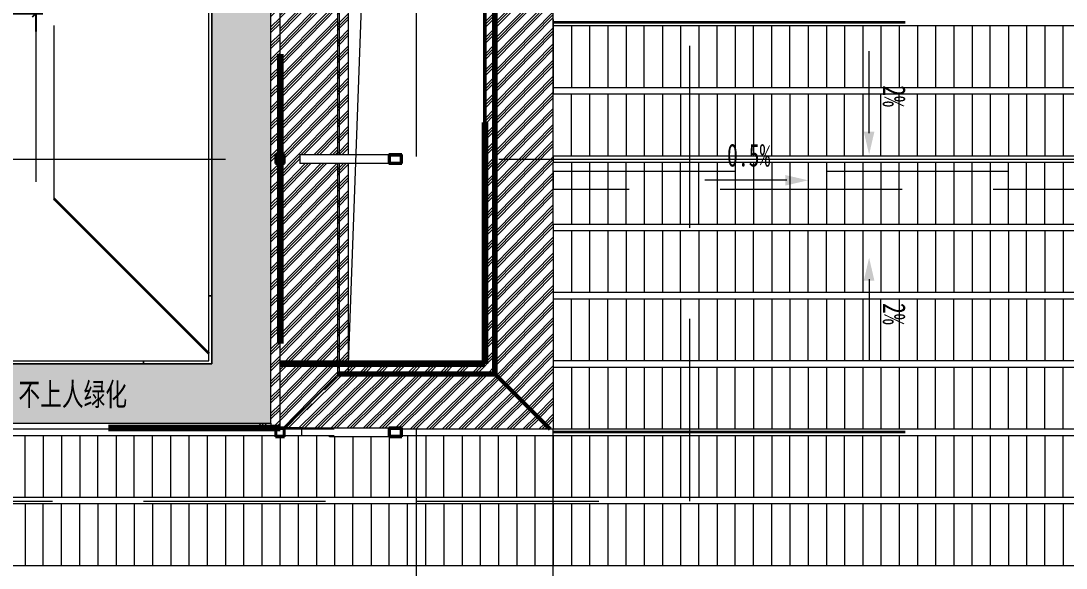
# Model space of a CAD drawing. Header units: millimetres. Extents: x 124696 to 347024, y 412631 to 564609.
# Drawn here: x 212904 to 230122, y 465366 to 474377 of the extents above; entities that cross this region are included whole.
import ezdxf

# ---------------------------------------------------------------- set-up
doc = ezdxf.new("R2010")
doc.units = ezdxf.units.MM
doc.header["$LTSCALE"] = 1500
doc.header["$MEASUREMENT"] = 0
for name, pattern in [('二层平面图$0$Aligning Line', [6.35, 3.175, -3.175]), ('二层平面图$0$IMPORT-216002', [3, 2, -1]), ('二层平面图$0$虚线_6_3 mm', [9, 6, -3]), ('二层平面图$0$轴网线_12_3_3_3 mm', [21, 12, -3, 3, -3])]:
    doc.linetypes.add(name, pattern=pattern)
doc.layers.add('0-建筑底图', color=7, linetype='Continuous')
for name, color, linetype, lineweight in [('二层平面图$0$0-1', 7, 'Continuous', 5), ('二层平面图$0$A-FLOR-HRAL', 71, 'Continuous', 9), ('二层平面图$0$A-LINE', 7, 'Continuous', 9), ('二层平面图$0$A-LINE-1', 7, '二层平面图$0$IMPORT-216002', 9), ('二层平面图$0$A-LINE-4', 7, '二层平面图$0$Aligning Line', 100), ('二层平面图$0$A-LINE-6', 7, '二层平面图$0$虚线_6_3 mm', 35), ('二层平面图$0$A-NORM-MODEL-1', 9, 'Continuous', 9), ('二层平面图$0$A-ROOF', 241, 'Continuous', 9), ('二层平面图$0$A-ROOF-3', 50, 'Continuous', 50), ('二层平面图$0$A-ROOF-GRID-1', 9, 'Continuous', 9), ('二层平面图$0$ANNO-DIMS', 3, 'Continuous', 15), ('二层平面图$0$ANNO-DOTE-1', 10, '二层平面图$0$轴网线_12_3_3_3 mm', 15), ('二层平面图$0$ANNO-TEXT', 7, 'Continuous', 15), ('二层平面图$0$ANNO-TEXT-2', 210, 'Continuous', 15), ('二层平面图$0$FLOR', 91, 'Continuous', 9), ('二层平面图$0$FLOR-PATT', 99, 'Continuous', 9), ('二层平面图$0$S-BEAM', 4, 'Continuous', 9), ('二层平面图$0$S-BEAM-1', 7, 'Continuous', 9), ('二层平面图$0$S-BEAM-2', 130, 'Continuous', 35), ('二层平面图$0$S-COLU-1', 250, 'Continuous', 5), ('二层平面图$0$S-COLU-2', 130, 'Continuous', 35)]:
    doc.layers.add(name, color=color, linetype=linetype, lineweight=lineweight)
doc.styles.add('二层平面图$0$黑体', font='simhei.ttf', dxfattribs={"width": 0.7, "height": 375})
doc.styles.add('二层平面图$0$黑体_5', font='simhei.ttf', dxfattribs={"width": 0.7, "height": 330})
doc.styles.add('二层平面图$0$黑体_B', font='', dxfattribs={"width": 0.7, "height": 375})
doc.styles.get('二层平面图$0$黑体_B').set_extended_font_data('SimHei', bold=True)
doc.dimstyles.new('二层平面图$0$直线_2_2mm_黑体_引线_文字在上', dxfattribs={"dimscale": 304.8, "dimtxt": 412.811453, "dimasz": 0.393701, "dimexe": 0.984252, "dimexo": 0.0625, "dimgap": 0.147638, "dimtad": 1, "dimdec": 0, "dimzin": 0, "dimdsep": 46, "dimtxsty": '二层平面图$0$黑体_5', "dimblk1": '二层平面图$0$_Oblique', "dimblk2": '二层平面图$0$_Oblique', "dimsah": 1, "dimcen": 0.09, "dimazin": 0, "dimtfac": 1, "dimtdec": 4, "dimtix": 1, "dimtmove": 0, "dimatfit": 3, "dimfxl": 3.937008, "dimfxlon": 1, "dimtvp": 1, "dimtolj": 1, "dimtzin": 0, "dimarcsym": 2})
pattern_1 = [(45, (0, 0), (-132.5825, 132.5825), []), (45, (46.88, 0), (0, 265.16504), []), (45, (-46.88, 0), (0, 265.16504), [])]
pattern_2 = [(90, (0, 0), (-159.099, 159.099), [42.187, -276.011]), (45, (0, 0), (-159.099, 159.099), [42.188, -182.813]), (135, (0, 0), (-159.099, -159.099), [42.188, -182.813])]

# ---------------------------------------------------------------- blocks, each defined once
blk = doc.blocks.new('二层平面图$0$屋顶檐口1 - 屋顶檐口1-2761451-104-2F')
at = {"layer": '二层平面图$0$A-ROOF-GRID-1'}
h = blk.add_hatch(dxfattribs=at)
h.set_pattern_fill('FP_48', color=256, style=0, pattern_type=2)
h.set_pattern_definition([(45.483, (2558.85, 0), (-130.36585, 132.58287), []), (45.483, (2604.94, 0), (-0.00014, 265.16527), []), (45.483, (2512.76, 0), (-0.00014, 265.16527), [])])
h.paths.add_polyline_path([(76500, 11300), (76500, 26950), (76450, 26950), (75555, 26055), (75555, 12195), (76450, 11300)])
h = blk.add_hatch(dxfattribs=at)
h.set_pattern_fill('FP_46', color=256, style=0, pattern_type=2)
h.set_pattern_definition(pattern_1)
h.paths.add_polyline_path([(74852, 12195), (75555, 12195), (75555, 26055), (73125, 26055), (73125, 26025), (75525, 26025), (75525, 12225), (73125, 12225), (73125, 12195)])
h.paths.add_polyline_path([(72945, 12195), (72975, 12195), (72975, 12225), (72945, 12225), (72945, 12203)])
h.paths.add_polyline_path([(72975, 26025), (72975, 26055), (72945, 26055), (72945, 26025)])
h = blk.add_hatch(dxfattribs=at)
h.set_pattern_fill('FP_47', color=256, style=0, pattern_type=2)
h.set_pattern_definition(pattern_1)
h.paths.add_polyline_path([(74852, 12225), (75525, 12225), (75525, 26025), (72945, 26025), (72945, 25875), (75375, 25875), (75375, 12375), (72945, 12375), (72945, 12225)])
h = blk.add_hatch(dxfattribs=at)
h.set_pattern_fill('FP_45', color=256, style=0, pattern_type=2)
h.set_pattern_definition([(44.517, (0, 350.63), (-132.58287, 130.36585), []), (44.517, (46.88, 350.63), (0.00024, 260.73226), []), (44.517, (-46.88, 350.63), (0.00024, 260.73226), [])])
h.paths.add_polyline_path([(72162, 11300), (72360, 11300), (72355, 11325), (74006, 11325), (74006, 11300), (76450, 11300), (75555, 12195), (72945, 12195), (72223, 11370)])
at = {"layer": '二层平面图$0$A-ROOF-3'}
for p, q in [((75525, 12225), (75525, 26025)), ((75555, 26055), (75555, 12195)), ((75375, 12375), (75375, 25875)), ((72945, 12375), (75375, 12375)), ((75525, 12225), (72945, 12225)), ((75555, 12195), (72945, 12195)), ((76450, 11300), (75555, 12195))]:
    blk.add_line(p, q, dxfattribs=at)
blk = doc.blocks.new('二层平面图$0$SHS-Roof-center_rvt-1-104-2F')
at = {"layer": '二层平面图$0$A-NORM-MODEL-1'}
for p, q in [((76500, 18050), (76500, 17950)), ((76500, 17950), (76500, 16925)), ((76500, 17950), (95800, 17950)), ((76800, 17950), (76800, 16925)), ((77100, 17950), (77100, 16925)), ((77400, 17950), (77400, 16925)), ((77700, 17950), (77700, 16925)), ((78000, 16925), (78000, 17950)), ((78300, 17950), (78300, 16925)), ((78600, 17950), (78600, 16925)), ((78900, 17950), (78900, 16925)), ((79200, 16925), (79200, 17950)), ((79500, 17950), (79500, 16925)), ((79800, 16925), (79800, 17950)), ((80100, 16925), (80100, 17950)), ((80400, 16925), (80400, 17950)), ((80700, 17950), (80700, 16925)), ((81000, 17950), (81000, 16925)), ((81300, 17950), (81300, 16925)), ((81600, 17950), (81600, 16925)), ((81900, 17950), (81900, 16925)), ((82200, 17950), (82200, 16925)), ((82500, 17950), (82500, 16925)), ((82800, 17950), (82800, 16925)), ((83100, 17950), (83100, 16925)), ((83400, 17950), (83400, 16925)), ((83700, 16925), (83700, 17950)), ((84000, 17950), (84000, 16925)), ((84300, 17950), (84300, 16925)), ((84600, 17950), (84600, 16925)), ((84900, 16925), (84900, 17950)), ((76500, 16925), (76500, 16825)), ((95800, 16925), (76500, 16925)), ((76500, 15800), (76500, 16825)), ((76500, 16825), (95800, 16825)), ((76800, 15800), (76800, 16825)), ((77100, 16825), (77100, 15800)), ((77400, 16825), (77400, 15800)), ((77700, 16825), (77700, 15800)), ((78000, 16825), (78000, 15800)), ((78300, 16825), (78300, 15800)), ((78600, 16825), (78600, 15800)), ((78900, 16825), (78900, 15800)), ((79200, 16825), (79200, 15800)), ((79500, 16825), (79500, 15800)), ((79800, 16825), (79800, 15800)), ((80100, 15800), (80100, 16825)), ((80400, 16825), (80400, 15800)), ((80700, 16825), (80700, 15800)), ((81000, 16825), (81000, 15800)), ((81300, 15800), (81300, 16825)), ((81600, 16825), (81600, 15800)), ((81900, 15800), (81900, 16825)), ((82200, 15800), (82200, 16825)), ((82500, 15800), (82500, 16825)), ((82800, 16825), (82800, 15800)), ((83100, 16825), (83100, 15800)), ((83400, 16825), (83400, 15800)), ((83700, 16825), (83700, 15800)), ((84000, 16825), (84000, 15800)), ((84300, 16825), (84300, 15800)), ((84600, 16825), (84600, 15800)), ((84900, 16825), (84900, 15800)), ((76500, 15800), (76500, 15700)), ((95800, 15800), (76500, 15800)), ((76500, 14675), (76500, 15700)), ((76500, 15700), (95800, 15700)), ((76800, 15700), (76800, 14675)), ((77100, 15700), (77100, 14675)), ((77400, 15700), (77400, 14675)), ((77700, 14675), (77700, 15700)), ((78000, 15700), (78000, 14675)), ((78300, 14675), (78300, 15700)), ((78600, 14675), (78600, 15700)), ((78900, 14675), (78900, 15700)), ((79200, 15700), (79200, 14675)), ((79500, 15700), (79500, 14675)), ((79800, 15700), (79800, 14675)), ((80100, 15700), (80100, 14675)), ((80400, 15700), (80400, 14675)), ((80700, 15700), (80700, 14675)), ((81000, 15700), (81000, 14675)), ((81300, 15700), (81300, 14675)), ((81600, 15700), (81600, 14675)), ((81900, 15700), (81900, 14675)), ((82200, 14675), (82200, 15700)), ((82500, 15700), (82500, 14675)), ((82800, 15700), (82800, 14675)), ((83100, 15700), (83100, 14675)), ((83400, 14675), (83400, 15700)), ((83700, 15700), (83700, 14675)), ((84000, 14675), (84000, 15700)), ((84300, 14675), (84300, 15700)), ((84600, 14675), (84600, 15700)), ((84900, 15700), (84900, 14675)), ((76500, 14675), (76500, 14575)), ((95800, 14675), (76500, 14675)), ((76500, 14575), (76500, 13550)), ((76500, 14575), (95800, 14575)), ((76800, 14575), (76800, 13550)), ((77100, 14575), (77100, 13550)), ((77400, 14575), (77400, 13550)), ((77700, 14575), (77700, 13550)), ((78000, 14575), (78000, 13550)), ((78300, 14575), (78300, 13550)), ((78600, 13550), (78600, 14575)), ((78900, 14575), (78900, 13550)), ((79200, 14575), (79200, 13550)), ((79500, 14575), (79500, 13550)), ((79800, 13550), (79800, 14575)), ((80100, 14575), (80100, 13550)), ((80400, 13550), (80400, 14575)), ((80700, 13550), (80700, 14575)), ((81000, 13550), (81000, 14575)), ((81300, 14575), (81300, 13550)), ((81600, 14575), (81600, 13550)), ((81900, 14575), (81900, 13550)), ((82200, 14575), (82200, 13550)), ((82500, 14575), (82500, 13550)), ((82800, 14575), (82800, 13550)), ((83100, 14575), (83100, 13550)), ((83400, 14575), (83400, 13550)), ((83700, 14575), (83700, 13550)), ((84000, 14575), (84000, 13550)), ((84300, 13550), (84300, 14575)), ((84600, 14575), (84600, 13550)), ((84900, 14575), (84900, 13550)), ((76500, 13550), (76500, 13450)), ((95800, 13550), (76500, 13550)), ((76500, 13450), (76500, 12425)), ((76500, 13450), (95800, 13450)), ((76800, 12425), (76800, 13450)), ((77100, 12425), (77100, 13450)), ((77400, 12425), (77400, 13450)), ((77700, 13450), (77700, 12425)), ((78000, 13450), (78000, 12425)), ((78300, 13450), (78300, 12425)), ((78600, 13450), (78600, 12425)), ((78900, 13450), (78900, 12425)), ((79200, 13450), (79200, 12425)), ((79500, 13450), (79500, 12425)), ((79800, 13450), (79800, 12425)), ((80100, 13450), (80100, 12425)), ((80400, 13450), (80400, 12425)), ((80700, 12425), (80700, 13450)), ((81000, 13450), (81000, 12425)), ((81300, 13450), (81300, 12425)), ((81600, 13450), (81600, 12425)), ((81900, 12425), (81900, 13450)), ((82200, 13450), (82200, 12425)), ((82500, 12425), (82500, 13450)), ((82800, 12425), (82800, 13450)), ((83100, 12425), (83100, 13450)), ((83400, 13450), (83400, 12425)), ((83700, 13450), (83700, 12425)), ((84000, 13450), (84000, 12425)), ((84300, 13450), (84300, 12425)), ((84600, 13450), (84600, 12425)), ((84900, 13450), (84900, 12425)), ((76500, 12425), (76500, 12325)), ((95800, 12425), (76500, 12425)), ((76500, 12325), (76500, 11300)), ((76500, 12325), (95800, 12325)), ((76800, 12325), (76800, 11300)), ((77100, 11300), (77100, 12325)), ((77400, 12325), (77400, 11300)), ((77700, 12325), (77700, 11300)), ((78000, 12325), (78000, 11300)), ((78300, 11300), (78300, 12325)), ((78600, 12325), (78600, 11300)), ((78900, 11300), (78900, 12325)), ((79200, 11300), (79200, 12325)), ((79500, 11300), (79500, 12325)), ((79800, 12325), (79800, 11300)), ((80100, 12325), (80100, 11300)), ((80400, 12325), (80400, 11300)), ((80700, 12325), (80700, 11300)), ((81000, 12325), (81000, 11300)), ((81300, 12325), (81300, 11300)), ((81600, 12325), (81600, 11300)), ((81900, 12325), (81900, 11300)), ((82200, 12325), (82200, 11300)), ((82500, 12325), (82500, 11300)), ((82800, 11300), (82800, 12325)), ((83100, 12325), (83100, 11300)), ((83400, 12325), (83400, 11300)), ((83700, 12325), (83700, 11300)), ((84000, 11300), (84000, 12325)), ((84300, 12325), (84300, 11300)), ((84600, 11300), (84600, 12325)), ((84900, 11300), (84900, 12325)), ((71925, 11300), (67575, 11300)), ((67575, 11200), (71925, 11200)), ((67800, 10175), (67800, 11200)), ((68100, 11200), (68100, 10175)), ((68400, 11200), (68400, 10175)), ((68700, 11200), (68700, 10175)), ((69000, 10175), (69000, 11200)), ((69300, 11200), (69300, 10175)), ((69600, 10175), (69600, 11200)), ((69900, 10175), (69900, 11200)), ((70200, 10175), (70200, 11200)), ((70500, 11200), (70500, 10175)), ((70800, 11200), (70800, 10175)), ((71100, 11200), (71100, 10175)), ((71400, 11200), (71400, 10175)), ((71700, 11200), (71700, 10175)), ((72065, 11300), (71935, 11300)), ((71935, 11200), (72065, 11200)), ((72000, 11200), (72000, 11185)), ((72894, 11300), (72075, 11300)), ((72075, 11200), (72894, 11200)), ((72300, 11200), (72300, 10175)), ((72600, 11200), (72600, 10175)), ((95800, 11300), (74006, 11300)), ((74006, 11200), (95800, 11200)), ((74100, 11200), (74100, 10175)), ((74400, 11200), (74400, 10175)), ((74700, 10175), (74700, 11200)), ((75000, 11200), (75000, 10175)), ((75300, 10175), (75300, 11200)), ((75600, 10175), (75600, 11200)), ((75900, 10175), (75900, 11200)), ((76200, 11200), (76200, 10175)), ((76500, 11200), (76500, 10175)), ((76800, 11200), (76800, 10175)), ((77100, 11200), (77100, 10175)), ((77400, 11200), (77400, 10175)), ((77700, 11200), (77700, 10175)), ((78000, 11200), (78000, 10175)), ((78300, 11200), (78300, 10175)), ((78600, 11200), (78600, 10175)), ((78900, 11200), (78900, 10175)), ((79200, 10175), (79200, 11200)), ((79500, 11200), (79500, 10175)), ((79800, 11200), (79800, 10175)), ((80100, 11200), (80100, 10175)), ((80400, 10175), (80400, 11200)), ((80700, 11200), (80700, 10175)), ((81000, 10175), (81000, 11200)), ((81300, 10175), (81300, 11200)), ((81600, 10175), (81600, 11200)), ((81900, 11200), (81900, 10175)), ((82200, 11200), (82200, 10175)), ((82500, 11200), (82500, 10175)), ((82800, 11200), (82800, 10175)), ((83100, 11200), (83100, 10175)), ((83400, 11200), (83400, 10175)), ((83700, 11200), (83700, 10175)), ((84000, 11200), (84000, 10175)), ((84300, 11200), (84300, 10175)), ((84600, 11200), (84600, 10175)), ((84900, 10175), (84900, 11200)), ((72000, 11175), (72000, 10175)), ((72900, 11175), (72900, 10175)), ((73200, 11175), (73200, 10175)), ((73500, 10175), (73500, 11175)), ((73800, 11175), (73800, 10175)), ((95800, 10175), (63000, 10175)), ((63000, 10075), (95800, 10075)), ((67800, 10075), (67800, 9050)), ((68100, 9050), (68100, 10075)), ((68400, 9050), (68400, 10075)), ((68700, 9050), (68700, 10075)), ((69000, 10075), (69000, 9050)), ((69300, 10075), (69300, 9050)), ((69600, 10075), (69600, 9050)), ((69900, 10075), (69900, 9050)), ((70200, 10075), (70200, 9050)), ((70500, 10075), (70500, 9050)), ((70800, 10075), (70800, 9050)), ((71100, 10075), (71100, 9050)), ((71400, 10075), (71400, 9050)), ((71700, 10075), (71700, 9050)), ((72000, 9050), (72000, 10075)), ((72300, 10075), (72300, 9050)), ((72600, 10075), (72600, 9050)), ((72900, 10075), (72900, 9050)), ((73200, 9050), (73200, 10075)), ((73500, 10075), (73500, 9050)), ((73800, 9050), (73800, 10075)), ((74100, 9050), (74100, 10075)), ((74400, 9050), (74400, 10075)), ((74700, 10075), (74700, 9050)), ((75000, 10075), (75000, 9050)), ((75300, 10075), (75300, 9050)), ((75600, 10075), (75600, 9050)), ((75900, 10075), (75900, 9050)), ((76200, 10075), (76200, 9050)), ((76500, 10075), (76500, 9050)), ((76800, 10075), (76800, 9050)), ((77100, 10075), (77100, 9050)), ((77400, 10075), (77400, 9050)), ((77700, 9050), (77700, 10075)), ((78000, 10075), (78000, 9050)), ((78300, 10075), (78300, 9050)), ((78600, 10075), (78600, 9050)), ((78900, 9050), (78900, 10075)), ((79200, 10075), (79200, 9050)), ((79500, 9050), (79500, 10075)), ((79800, 9050), (79800, 10075)), ((80100, 9050), (80100, 10075)), ((80400, 10075), (80400, 9050)), ((80700, 10075), (80700, 9050)), ((81000, 10075), (81000, 9050)), ((81300, 10075), (81300, 9050)), ((81600, 10075), (81600, 9050)), ((81900, 10075), (81900, 9050)), ((82200, 10075), (82200, 9050)), ((82500, 10075), (82500, 9050)), ((82800, 10075), (82800, 9050)), ((83100, 10075), (83100, 9050)), ((83400, 9050), (83400, 10075)), ((83700, 10075), (83700, 9050)), ((84000, 10075), (84000, 9050)), ((84300, 10075), (84300, 9050)), ((84600, 9050), (84600, 10075)), ((84900, 10075), (84900, 9050)), ((95800, 9050), (63000, 9050))]:
    blk.add_line(p, q, dxfattribs=at)
at = {"layer": '二层平面图$0$A-ROOF'}
blk.add_blockref('二层平面图$0$屋顶檐口1 - 屋顶檐口1-2761451-104-2F', (0, 0), dxfattribs=at)
blk = doc.blocks.new('二层平面图$0$S-梁-钢-箱形1 - _-150x150x10x10-V93-104-2F')
at = {"layer": '二层平面图$0$S-BEAM-1'}
h = blk.add_hatch(color=256, dxfattribs=at)
h.paths.add_polyline_path([(73794, 20175), (74006, 20175), (74006, 20325), (73794, 20325)])
h.paths.add_polyline_path([(73808, 20185), (73808, 20315), (73992, 20315), (73992, 20185)])
for p, q in [((72325, 20325), (73794, 20325)), ((73794, 20175), (72325, 20175))]:
    blk.add_line(p, q, dxfattribs=at)
at = {"layer": '二层平面图$0$S-BEAM-2'}
for p, q in [((74006, 20325), (73794, 20325)), ((73794, 20325), (73794, 20175)), ((74006, 20175), (74006, 20325)), ((73794, 20175), (74006, 20175)), ((73808, 20185), (73808, 20315)), ((73808, 20315), (73992, 20315)), ((73992, 20185), (73808, 20185)), ((73992, 20315), (73992, 20185))]:
    blk.add_line(p, q, dxfattribs=at)
blk = doc.blocks.new('二层平面图$0$S-梁-钢-箱形1 - _-150x150x10x10-V91-104-2F')
at = {"layer": '二层平面图$0$S-BEAM-1'}
h = blk.add_hatch(color=256, dxfattribs=at)
h.paths.add_polyline_path([(74006, 31425), (74006, 31575), (73794, 31575), (73794, 31425)])
h.paths.add_polyline_path([(73808, 31435), (73808, 31565), (73992, 31565), (73992, 31435)])
for p, q in [((72355, 31575), (73794, 31575)), ((73794, 31425), (72813, 31425))]:
    blk.add_line(p, q, dxfattribs=at)
at = {"layer": '二层平面图$0$S-BEAM-2'}
for p, q in [((74006, 31575), (73794, 31575)), ((73794, 31575), (73794, 31425)), ((73808, 31435), (73808, 31565)), ((73808, 31565), (73992, 31565)), ((73992, 31565), (73992, 31435)), ((74006, 31425), (74006, 31575)), ((73794, 31425), (74006, 31425)), ((73992, 31435), (73808, 31435))]:
    blk.add_line(p, q, dxfattribs=at)
blk = doc.blocks.new('二层平面图$0$SHS-Structure-Center_rvt-1-104-2F')
at = {"layer": '二层平面图$0$S-COLU-1'}
h = blk.add_hatch(color=256, dxfattribs=at)
h.paths.add_polyline_path([(72075, 15675), (72075, 15825), (71925, 15825), (71925, 15675)])
h.paths.add_polyline_path([(71935, 15685), (71935, 15815), (72065, 15815), (72065, 15685)])
h = blk.add_hatch(color=256, dxfattribs=at)
h.paths.add_polyline_path([(72075, 11175), (72075, 11325), (71925, 11325), (71925, 11175)])
h.paths.add_polyline_path([(72065, 11185), (71935, 11185), (71935, 11315), (72065, 11315)])
at = {"layer": '二层平面图$0$S-COLU-2'}
for p, q in [((72075, 15825), (71925, 15825)), ((71925, 15825), (71925, 15675)), ((71925, 15675), (72075, 15675)), ((71935, 15815), (72065, 15815)), ((71935, 15685), (71935, 15815)), ((72065, 15685), (71935, 15685)), ((72065, 15815), (72065, 15685)), ((72075, 15675), (72075, 15825)), ((72075, 11325), (71925, 11325)), ((71925, 11325), (71925, 11175)), ((71935, 11315), (72065, 11315)), ((71935, 11185), (71935, 11315)), ((72065, 11315), (72065, 11185)), ((72075, 11175), (72075, 11325)), ((71925, 11175), (72075, 11175)), ((72065, 11185), (71935, 11185))]:
    blk.add_line(p, q, dxfattribs=at)
at = {"layer": '二层平面图$0$S-BEAM'}
for name, p in [('二层平面图$0$S-梁-钢-箱形1 - _-150x150x10x10-V93-104-2F', (0, -4500)), ('二层平面图$0$S-梁-钢-箱形1 - _-150x150x10x10-V91-104-2F', (0, -20250))]:
    blk.add_blockref(name, p, dxfattribs=at)
blk = doc.blocks.new('二层平面图$0$顶部扶栏类型 - 顶部扶栏_内部_-1863275-104-2F')
at = {"layer": '二层平面图$0$A-FLOR-HRAL'}
for p, q in [((70825, 13500), (70825, 25875)), ((70875, 25875), (70875, 13500)), ((70875, 13500), (70825, 13500))]:
    blk.add_line(p, q, dxfattribs=at)
blk = doc.blocks.new('二层平面图$0$顶部扶栏类型 - 顶部扶栏_内部_-V3-104-2F')
at = {"layer": '二层平面图$0$A-FLOR-HRAL'}
for p, q in [((70825, 13500), (70825, 25875)), ((70875, 13500), (70875, 25875)), ((70825, 13500), (70875, 13500))]:
    blk.add_line(p, q, dxfattribs=at)
blk = doc.blocks.new('二层平面图$0$楼板 斜檐口 - 楼板 斜檐口-3571289-104-2F')
at = {"layer": '二层平面图$0$FLOR-PATT'}
h = blk.add_hatch(dxfattribs=at)
h.set_pattern_fill('FP_47', color=256, style=0, pattern_type=2)
h.set_pattern_definition(pattern_1)
h.paths.add_polyline_path([(71700, 11300), (71850, 11300), (71850, 11400), (71550, 11400), (71550, 11300)])
h.paths.add_polyline_path([(71550, 26925), (71850, 26925), (71850, 26950), (71550, 26950), (71550, 26932)])
h = blk.add_hatch(dxfattribs=at)
h.set_pattern_fill('FP_47', color=256, style=0, pattern_type=2)
h.set_pattern_definition(pattern_1)
h.paths.add_polyline_path([(71970, 11300), (72000, 11300), (72000, 11315), (71935, 11315), (71935, 11300), (71950, 11300)])
h.paths.add_polyline_path([(71850, 11300), (71925, 11300), (71925, 11325), (72000, 11325), (72000, 15675), (71925, 15675), (71925, 15825), (72000, 15825), (72000, 20175), (71925, 20175), (71925, 20325), (72000, 20325), (72000, 26925), (71925, 26925), (71925, 26950), (71850, 26950), (71850, 11325)])
h.paths.add_polyline_path([(72000, 15685), (72000, 15815), (71935, 15815), (71935, 15685)])
h.paths.add_polyline_path([(72000, 20185), (72000, 20315), (71935, 20315), (71935, 20185)])
h.paths.add_polyline_path([(72000, 26935), (72000, 26950), (71935, 26950), (71935, 26935)])
h = blk.add_hatch(dxfattribs=at)
h.set_pattern_fill('FP_93', color=256, style=0, pattern_type=2)
h.set_pattern_definition([(45.628, (3066.48, 0), (-129.7103, 132.5816), []), (45.628, (3112.34, 0), (-0.00224, 265.1647), []), (45.628, (3020.62, 0), (-0.00224, 265.1647), [])])
h.paths.add_polyline_path([(72050, 11300), (72065, 11300), (72065, 11315), (72000, 11315), (72000, 11300)])
h.paths.add_polyline_path([(72075, 11300), (72162, 11300), (72945, 12195), (72945, 15675), (72325, 15675), (72325, 15825), (72945, 15825), (72945, 20175), (72325, 20175), (72325, 20325), (72945, 20325), (72945, 26055), (72162, 26950), (72075, 26950), (72075, 26925), (72000, 26925), (72000, 20325), (72075, 20325), (72075, 20175), (72000, 20175), (72000, 15825), (72075, 15825), (72075, 15675), (72000, 15675), (72000, 11325), (72075, 11325), (72075, 11315)])
h.paths.add_polyline_path([(72000, 15685), (72065, 15685), (72065, 15815), (72000, 15815), (72000, 15750)])
h.paths.add_polyline_path([(72065, 20185), (72065, 20315), (72000, 20315), (72000, 20185)])
h.paths.add_polyline_path([(72065, 26935), (72065, 26950), (72000, 26950), (72000, 26935)])
h = blk.add_hatch(dxfattribs=at)
h.set_pattern_fill('FP_47', color=256, style=0, pattern_type=2)
h.set_pattern_definition(pattern_1)
h.paths.add_polyline_path([(72975, 12195), (72975, 12225), (72945, 12225), (72945, 12195)])
h.paths.add_polyline_path([(72945, 12375), (72975, 12375), (72975, 15675), (72945, 15675), (72945, 15614)])
h.paths.add_polyline_path([(72945, 15825), (72975, 15825), (72975, 20175), (72945, 20175), (72945, 19387)])
h.paths.add_polyline_path([(72945, 20325), (72975, 20325), (72975, 25875), (72945, 25875), (72945, 20330)])
h.paths.add_polyline_path([(72945, 26025), (72975, 26025), (72975, 26055), (72945, 26055)])
h = blk.add_hatch(dxfattribs=at)
h.set_pattern_fill('FP_47', color=256, style=0, pattern_type=2)
h.set_pattern_definition(pattern_1)
h.paths.add_polyline_path([(72975, 12195), (73125, 12195), (73125, 15675), (72975, 15675), (72975, 15614)])
h.paths.add_polyline_path([(72975, 15825), (73125, 15825), (73125, 20175), (72975, 20175), (72975, 19387)])
h.paths.add_polyline_path([(72975, 20325), (73125, 20325), (73125, 26055), (72975, 26055), (72975, 20330)])
at = {"layer": '二层平面图$0$A-LINE'}
for p, q in [((72945, 20175), (72945, 15825)), ((72975, 20175), (72975, 15825)), ((73125, 20175), (73125, 15825)), ((72945, 15675), (72945, 12195)), ((72975, 15675), (72975, 12195)), ((73125, 15675), (73125, 12195)), ((71850, 11400), (71850, 11300))]:
    blk.add_line(p, q, dxfattribs=at)
at = {"layer": '二层平面图$0$FLOR'}
for p, q in [((72000, 15825), (72000, 20175)), ((72000, 15685), (72000, 15815)), ((72000, 11325), (72000, 15675)), ((72000, 11300), (72000, 11315))]:
    blk.add_line(p, q, dxfattribs=at)
blk = doc.blocks.new('二层平面图$0$顶部扶栏类型 - 顶部扶栏_内部_-5160161-104-2F')
at = {"layer": '二层平面图$0$A-FLOR-HRAL'}
for p, q in [((63000, 12375), (63000, 12425)), ((63000, 12425), (69750, 12425)), ((69750, 12425), (69750, 12375)), ((69750, 12375), (63000, 12375))]:
    blk.add_line(p, q, dxfattribs=at)
blk = doc.blocks.new('二层平面图$0$顶部扶栏类型 - 顶部扶栏_内部_-V147-104-2F')
at = {"layer": '二层平面图$0$A-FLOR-HRAL'}
for p, q in [((63000, 12425), (63000, 12375)), ((63000, 12425), (69750, 12425)), ((69750, 12425), (69750, 12375)), ((63000, 12375), (69750, 12375))]:
    blk.add_line(p, q, dxfattribs=at)
blk = doc.blocks.new('二层平面图$0$顶部扶栏类型 - 顶部扶栏_内部_-5160284-104-2F')
at = {"layer": '二层平面图$0$A-FLOR-HRAL'}
for p, q in [((70825, 13500), (70875, 13500)), ((70825, 12425), (70825, 13500)), ((70875, 13500), (70875, 12375)), ((69750, 12375), (69750, 12425)), ((69750, 12425), (70825, 12425)), ((70875, 12375), (69750, 12375))]:
    blk.add_line(p, q, dxfattribs=at)
blk = doc.blocks.new('二层平面图$0$顶部扶栏类型 - 顶部扶栏_内部_-V148-104-2F')
at = {"layer": '二层平面图$0$A-FLOR-HRAL'}
for p, q in [((70825, 13500), (70875, 13500)), ((70825, 12425), (70825, 13500)), ((70875, 12375), (70875, 13500)), ((69750, 12425), (69750, 12375)), ((69750, 12425), (70825, 12425)), ((69750, 12375), (70875, 12375))]:
    blk.add_line(p, q, dxfattribs=at)
blk = doc.blocks.new('二层平面图$0$符号排水箭头_虚线 - 排水箭头-5936943-104-2F')
at = {"layer": '二层平面图$0$ANNO-TEXT'}
blk.add_hatch(color=256, dxfattribs=at).paths.add_polyline_path([(2.5, -0.58), (0, 0), (2.5, 0.58)])
at = {"layer": '二层平面图$0$ANNO-TEXT-2'}
blk.add_line((2.34, 0), (11.34, 0), dxfattribs=at)
blk = doc.blocks.new('二层平面图$0$符号排水箭头_虚线 - 排水箭头-5917014-104-2F')
at = {"layer": '二层平面图$0$ANNO-TEXT'}
blk.add_hatch(color=256, dxfattribs=at).paths.add_polyline_path([(2.5, 0.58), (2.5, -0.58), (0, 0)])
at = {"layer": '二层平面图$0$ANNO-TEXT-2'}
blk.add_line((2.34, 0), (11.34, 0), dxfattribs=at)
blk = doc.blocks.new('二层平面图$0$_Oblique')
at = {"color": 0, "linetype": 'ByBlock', "lineweight": -2}
blk.add_line((-0.5, -0.5), (0.5, 0.5), dxfattribs=at)
blk = doc.blocks.new('*D2558')
at = {"layer": '二层平面图$0$ANNO-DIMS', "color": 0, "lineweight": -2, "transparency": 16777216}
for p, q in [((67500, 19329), (67500, 17848)), ((67975, 19329), (67975, 17848)), ((67500, 18148), (67380, 18148)), ((67500, 18148), (67975, 18148)), ((67975, 18148), (68095, 18148))]:
    blk.add_line(p, q, dxfattribs=at)
at = {"layer": '二层平面图$0$ANNO-DIMS', "color": 0, "lineweight": -2, "transparency": 16777216, "xscale": 120, "yscale": 120, "zscale": 120}
blk.add_blockref('二层平面图$0$_Oblique', (67500, 18148), dxfattribs=at)
at = {"layer": '二层平面图$0$ANNO-DIMS', "color": 0, "lineweight": -2, "transparency": 16777216, "xscale": 120, "yscale": 120, "zscale": 120, "rotation": 180}
blk.add_blockref('二层平面图$0$_Oblique', (67975, 18148), dxfattribs=at)
at = {"layer": '二层平面图$0$ANNO-DIMS', "color": 0, "transparency": 16777216, "insert": (67737, 18358), "char_height": 330, "width": 604.82, "attachment_point": 5, "style": '二层平面图$0$黑体_5'}
blk.add_mtext('\\A1;475', dxfattribs=at)
blk = doc.blocks.new('二层平面图')
at = {"layer": '二层平面图$0$FLOR-PATT'}
h = blk.add_hatch(dxfattribs=at)
h.set_pattern_fill('FP_72', color=8, style=0, pattern_type=2)
h.set_pattern_definition(pattern_2)
h.paths.add_polyline_path([(63000, 11400), (71550, 11400), (71550, 26925), (70875, 26925), (70875, 12375), (63000, 12375), (63000, 11841.3)])
h = blk.add_hatch(dxfattribs=at)
h.set_pattern_fill('FP_72', color=8, style=0, pattern_type=2)
h.set_pattern_definition(pattern_2)
h.paths.add_polyline_path([(71550, 11400), (71850, 11400), (71850, 26925), (71550, 26925), (71550, 11841.3)])
at = {"layer": '二层平面图$0$A-LINE', "color": 8}
for p, q in [((71850, 11400), (71850, 26925)), ((73589.6, 25216.4), (73125.3, 12375)), ((72325, 15825), (72325, 15675)), ((76500, 15550), (76500, 15250)), ((72945, 12195), (72075, 11325)), ((63000, 11400), (71850, 11400)), ((72355, 11325), (72075, 11325)), ((72355, 11325), (72355, 11200)), ((72814.1, 11175), (72814.1, 11200))]:
    blk.add_line(p, q, dxfattribs=at)
at = {"layer": '二层平面图$0$A-LINE-1', "color": 8}
for p, q in [((78750, 10116.2), (78750, 32625)), ((67975, 26950), (67975, 15375)), ((68275, 26950), (68275, 15075)), ((76500, 15550), (95750, 15550)), ((45475, 15375), (67975, 15375)), ((95750, 15250), (76500, 15250)), ((45775, 15075), (68275, 15075)), ((60750, 10116.2), (78750, 10116.2))]:
    blk.add_line(p, q, dxfattribs=at)
at = {"layer": '二层平面图$0$A-LINE-4', "color": 8}
for p, q in [((72000, 27000), (72000, 11325)), ((75375, 25875), (75375, 12375)), ((75375, 12375), (72000, 12375)), ((59650, 11325), (72000, 11325))]:
    blk.add_line(p, q, dxfattribs=at)
at = {"layer": '二层平面图$0$A-LINE-6', "color": 8}
for p, q in [((95800, 18000), (76500, 18000)), ((68275, 15100), (70825, 12550)), ((95800, 11250), (76500, 11250))]:
    blk.add_line(p, q, dxfattribs=at)
at = {"layer": '二层平面图$0$ANNO-DOTE-1', "color": 8}
for p, q in [((74250, -6710.3), (74250, 106757.2)), ((76500, -6710.3), (76500, 106757.2)), ((-18896.2, 15750), (161528.2, 15750))]:
    blk.add_line(p, q, dxfattribs=at)
at = {"layer": '二层平面图$0$0-1', "color": 8}
for name in ['二层平面图$0$SHS-Roof-center_rvt-1-104-2F', '二层平面图$0$SHS-Structure-Center_rvt-1-104-2F']:
    blk.add_blockref(name, (0, 0), dxfattribs=at)
at = {"layer": '二层平面图$0$A-FLOR-HRAL', "color": 8}
for name in ['二层平面图$0$顶部扶栏类型 - 顶部扶栏_内部_-1863275-104-2F', '二层平面图$0$顶部扶栏类型 - 顶部扶栏_内部_-V3-104-2F', '二层平面图$0$顶部扶栏类型 - 顶部扶栏_内部_-5160284-104-2F', '二层平面图$0$顶部扶栏类型 - 顶部扶栏_内部_-V148-104-2F', '二层平面图$0$顶部扶栏类型 - 顶部扶栏_内部_-5160161-104-2F', '二层平面图$0$顶部扶栏类型 - 顶部扶栏_内部_-V147-104-2F']:
    blk.add_blockref(name, (0, 0), dxfattribs=at)
at = {"layer": '二层平面图$0$A-LINE', "color": 8}
blk.add_blockref('二层平面图$0$楼板 斜檐口 - 楼板 斜檐口-3571289-104-2F', (0, 0), dxfattribs=at)
at = {"layer": '二层平面图$0$ANNO-TEXT', "color": 8, "xscale": 150, "yscale": 150, "zscale": 150}
for name, p, rotation in [('二层平面图$0$符号排水箭头_虚线 - 排水箭头-5936943-104-2F', (81704.6, 15824.1), 90.00000000000006), ('二层平面图$0$符号排水箭头_虚线 - 排水箭头-5936943-104-2F', (80700, 15400), 180), ('二层平面图$0$符号排水箭头_虚线 - 排水箭头-5917014-104-2F', (81704.6, 14125), 269.9999999999993)]:
    blk.add_blockref(name, p, dxfattribs=dict(at, rotation=rotation))
at = {"layer": '二层平面图$0$ANNO-TEXT', "color": 8, "char_height": 375, "width": 471.392, "attachment_point": 1, "rotation": 270, "style": '二层平面图$0$黑体'}
for insert in [(82306.9, 16965.4), (82306.9, 13379.6)]:
    blk.add_mtext('2%', dxfattribs=dict(at, insert=insert))
at = {"layer": '二层平面图$0$ANNO-TEXT', "color": 8, "char_height": 375, "attachment_point": 1}
for s, insert, width, style in [('0.5%', (79364, 16002.2), 942.784, '二层平面图$0$黑体'), ('不上人绿化', (67690.2, 12063), 2399.05, '二层平面图$0$黑体_B')]:
    blk.add_mtext(s, dxfattribs=dict(at, insert=insert, width=width, style=style))
at = {"layer": '二层平面图$0$ANNO-DIMS', "color": 8}
dim = blk.add_linear_dim(base=(67975, 18147.9), p1=(67500, 19347.9), p2=(67975, 19347.9), dimstyle='二层平面图$0$直线_2_2mm_黑体_引线_文字在上', override={"dimpost": '<>', "dimfxl": 475}, dxfattribs=at)
dim.commit()
dim.dimension.update_dxf_attribs({"geometry": '*D2558', "text_midpoint": (67737.5, 18357.9)})

msp = doc.modelspace()

# ---------------------------------------------------------------- block references
at = {"layer": '0-建筑底图'}
msp.add_blockref('二层平面图', (145172, 456352), dxfattribs=at)

doc.saveas('drawing.dxf')
